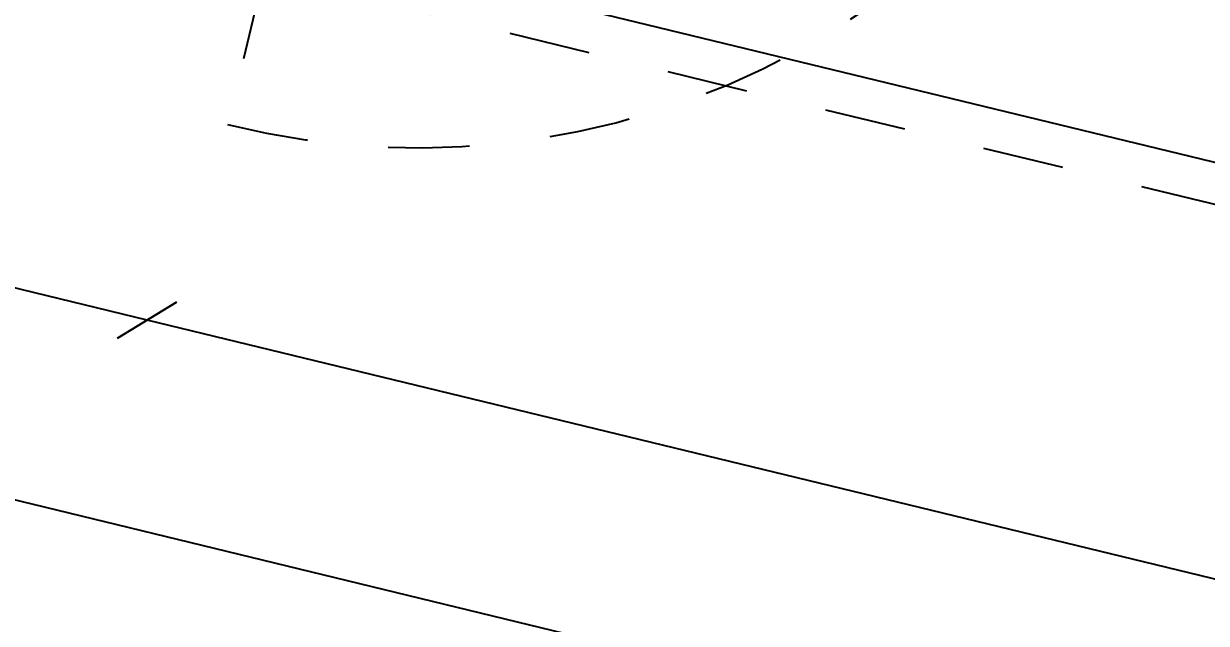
# Model space of a CAD drawing. Header units: metres. Extents: x 493 to 630, y -132 to -15.
# Drawn here: x 548.366 to 549.822, y -42.382 to -41.645 of the extents above; entities that cross this region are included whole.
import ezdxf

# ---------------------------------------------------------------- set-up
doc = ezdxf.new("R2010")
doc.units = ezdxf.units.M
doc.header["$MEASUREMENT"] = 0
doc.header["$PDMODE"] = 3
doc.linetypes.add('HIDDEN2', pattern=[0.1875, 0.125, -0.0625])
for name, color, linetype in [('a_cote_50', 9, 'Continuous'), ('a_punctat', 40, 'HIDDEN2'), ('a_tamplarie_ferestre', 6, 'Continuous')]:
    doc.layers.add(name, color=color, linetype=linetype)
doc.styles.get("Standard").update_dxf_attribs({"font": 'ARIALN.TTF'})
doc.dimstyles.new('50 cote', dxfattribs={"dimtxt": 0.09, "dimasz": 0.06, "dimexe": 0, "dimexo": 0, "dimgap": 0.018, "dimtad": 1, "dimdec": 1, "dimlfac": 100, "dimrnd": 0.5, "dimdsep": 46, "dimtxsty": 'Standard', "dimblk": 'OBLIQUE', "dimcen": 0.00045, "dimclrd": 256, "dimclrt": 4, "dimadec": 1, "dimazin": 0, "dimtfac": 1, "dimtdec": 1, "dimtix": 1, "dimtofl": 0, "dimtmove": 0, "dimatfit": 3, "dimldrblk": 'OBLIQUE', "dimfxl": 0, "dimtolj": 1, "dimtzin": 0, "dimarcsym": 0})

# ---------------------------------------------------------------- blocks, each defined once
blk = doc.blocks.new('tampalrie subsol')
at = {"layer": 'a_punctat', "ltscale": 0.3}
blk.add_line((548.8473, -40.8132), (548.6167, -41.7687), dxfattribs=at)
blk.add_arc((548.8513, -40.8217), 0.9757, 256.0868, 346.9464, dxfattribs=at)
blk = doc.blocks.new('_Oblique')
at = {"color": 0, "linetype": 'ByBlock', "lineweight": -2}
blk.add_line((-0.5, -0.5), (0.5, 0.5), dxfattribs=at)
blk = doc.blocks.new('*D1182')
at = {"layer": 'a_cote_50', "lineweight": -2, "ltscale": 0.3}
blk.add_line((-5.5952, -17.0051), (-8.5496, -16.2891), dxfattribs=at)
at = {"layer": 'Defpoints', "color": 0, "ltscale": 0.3}
for p in [(-8.4323, -15.805), (-8.5496, -16.2891), (-5.4779, -16.521)]:
    blk.add_point(p, dxfattribs=at)
at = {"layer": 'a_cote_50', "lineweight": -2, "ltscale": 0.3, "xscale": 0.06, "yscale": 0.06, "zscale": 0.06}
for p, rotation in [((-8.5496, -16.2891), 166.377069906225), ((-5.5952, -17.0051), 346.3770699062249)]:
    blk.add_blockref('_Oblique', p, dxfattribs=dict(at, rotation=rotation))
at = {"layer": 'a_cote_50', "color": 4, "ltscale": 0.3, "insert": (-7.0573, -16.5849), "char_height": 0.09, "attachment_point": 5, "rotation": 346.3771}
blk.add_mtext('\\A1;304', dxfattribs=at)
blk = doc.blocks.new('*D1183')
at = {"layer": 'a_cote_50', "lineweight": -2, "ltscale": 0.3}
blk.add_line((-8.5496, -16.2891), (-9.1318, -16.148), dxfattribs=at)
at = {"layer": 'Defpoints', "color": 0, "ltscale": 0.3}
for p in [(-9.0145, -15.664), (-8.4323, -15.805), (-9.1318, -16.148)]:
    blk.add_point(p, dxfattribs=at)
at = {"layer": 'a_cote_50', "lineweight": -2, "ltscale": 0.3, "xscale": 0.06, "yscale": 0.06, "zscale": 0.06}
for p, rotation in [((-9.1318, -16.148), 166.377069906225), ((-8.5496, -16.2891), 346.3770699062249)]:
    blk.add_blockref('_Oblique', p, dxfattribs=dict(at, rotation=rotation))
at = {"layer": 'a_cote_50', "color": 4, "ltscale": 0.3, "insert": (-8.8257, -16.1564), "char_height": 0.09, "attachment_point": 5, "rotation": 346.3771}
blk.add_mtext('\\A1;60', dxfattribs=at)
blk = doc.blocks.new('*D1184')
at = {"layer": 'a_cote_50', "lineweight": -2, "ltscale": 0.3}
blk.add_line((-9.1915, -16.3942), (-5.0999, -17.3858), dxfattribs=at)
at = {"layer": 'Defpoints', "color": 0, "ltscale": 0.3}
for p in [(-9.0145, -15.664), (-4.9229, -16.6555), (-5.0999, -17.3858)]:
    blk.add_point(p, dxfattribs=at)
at = {"layer": 'a_cote_50', "lineweight": -2, "ltscale": 0.3, "xscale": 0.06, "yscale": 0.06, "zscale": 0.06}
for p, rotation in [((-9.1915, -16.3942), 166.37706990623), ((-5.0999, -17.3858), 346.37706990623)]:
    blk.add_blockref('_Oblique', p, dxfattribs=dict(at, rotation=rotation))
at = {"layer": 'a_cote_50', "color": 4, "ltscale": 0.3, "insert": (-7.1308, -16.8286), "char_height": 0.09, "attachment_point": 5, "rotation": 346.3771}
blk.add_mtext('\\A1;421', dxfattribs=at)
blk = doc.blocks.new('COTE EXY')
at = {"layer": 'a_cote_50', "ltscale": 0.3}
dim = blk.add_aligned_dim(p1=(-9.0145, -15.664), p2=(-4.9229, -16.6555), distance=-0.7514, dimstyle='50 cote', dxfattribs=at)
dim.commit()
dim.dimension.update_dxf_attribs({"geometry": '*D1184', "text_midpoint": (-7.1308, -16.8286)})
for base, p1, p2, picture, middle in [((-9.1318, -16.148), (-8.4323, -15.805), (-9.0145, -15.664), '*D1183', (-8.8257, -16.1564)), ((-8.5496, -16.2891), (-5.4779, -16.521), (-8.4323, -15.805), '*D1182', (-7.0573, -16.5849))]:
    dim = blk.add_linear_dim(base=base, p1=p1, p2=p2, angle=346.3771, dimstyle='50 cote', override={"dimtmove": 1}, dxfattribs=at)
    dim.commit()
    dim.dimension.update_dxf_attribs({"geometry": picture, "text_midpoint": middle})

msp = doc.modelspace()

# ---------------------------------------------------------------- linework, layer by layer
at = {"layer": 'a_cote_50', "ltscale": 0.3}
msp.add_lwpolyline([(557.296, -51.3164), (557.2625, -41.0914), (552.7221, -39.991), (552.1442, -42.3758), (548.0526, -41.3842), (548.6367, -38.9739), (536.881, -36.125), (538.1811, -30.7603), (536.2374, -30.2892), (536.1417, -21.4451), (539.835, -22.3547), (539.9527, -21.8688), (568.5645, -28.8028), (567.4818, -40.5631), (570.7455, -40.2911), (570.7455, -40.6911), (570.9553, -40.6911), (570.9553, -47.6311), (570.6253, -47.6311), (570.6253, -59.2511)], dxfattribs=at)
at = {"layer": 'a_punctat', "ltscale": 0.5}
msp.add_lwpolyline([(548.5881, -38.9622), (547.9922, -41.421), (552.181, -42.4361), (552.7698, -40.0065)], dxfattribs=at)

# ---------------------------------------------------------------- block references
at = {"layer": 'a_cote_50'}
msp.add_blockref('COTE EXY', (557.0671, -25.7202), dxfattribs=at)
at = {"layer": 'a_tamplarie_ferestre'}
msp.add_blockref('tampalrie subsol', (0, 0), dxfattribs=at)

doc.saveas('drawing.dxf')
